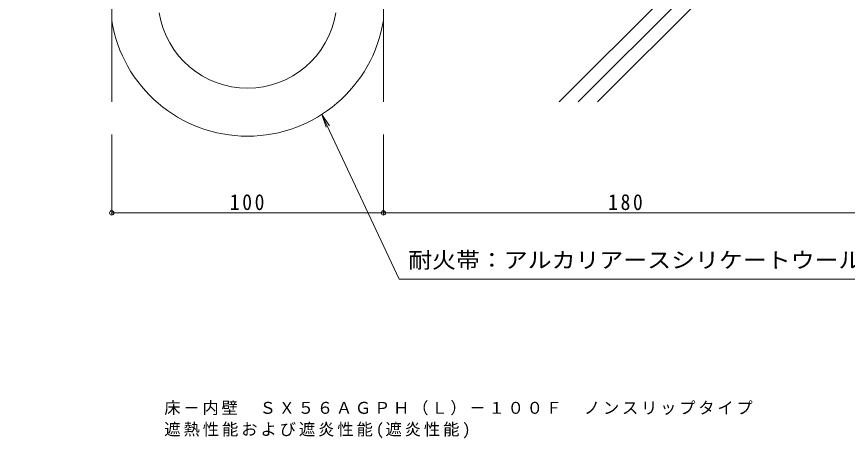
# Model space of a CAD drawing. Units: millimetres at full size, sheet at 1:2; details may follow other scales. Extents: x -278 to 305, y -274 to 185.
# Drawn here: x -221.3 to 84.5, y -273.8 to -118.3 of the extents above; entities that cross this region are included whole.
import ezdxf
from ezdxf.enums import TextEntityAlignment as Align

# ---------------------------------------------------------------- set-up
doc = ezdxf.new("R2010")
doc.units = ezdxf.units.MM
doc.header["$LTSCALE"] = 2
doc.header["$PDMODE"] = 32
doc.header["$PDSIZE"] = 1.6
for name, color, linetype, lineweight in [('D-2', 4, 'Continuous', 9), ('D-3', 6, 'Continuous', 5), ('D-4', 7, 'Continuous', 9), ('D-5', 7, 'Continuous', 9)]:
    doc.layers.add(name, color=color, linetype=linetype, lineweight=lineweight)
doc.styles.add('ＭＳ ゴシック', font='')
doc.styles.get('ＭＳ ゴシック').set_extended_font_data('MS Gothic')

msp = doc.modelspace()

# ---------------------------------------------------------------- linework, layer by layer
at = {"layer": 'D-2'}
msp.add_line((-186.312, -119.679), (-186.312, -65.109), dxfattribs=at)
for radius in [32.905, 50.615]:
    msp.add_arc((-136.312, -111.761), radius, 188.9995, 351.0005, dxfattribs=at)
at = {"layer": 'D-3'}
for p, q in [((-21.633, -149.735), (129.594, 1.491)), ((-14.561, -149.735), (136.665, 1.491)), ((-7.49, -149.735), (143.736, 1.491)), ((-86.312, -149.735), (-86.312, -0.109))]:
    msp.add_line(p, q, dxfattribs=at)
msp.add_lwpolyline([(-221.312, 37.493), (-221.312, -0.11), (-186.312, -0.11), (-186.312, -149.735)], dxfattribs=at)
at = {"layer": 'D-4'}
for p, q in [((-108.977, -154.36), (-107.367, -159.094)), ((-108.977, -154.36), (-106.197, -158.516)), ((-108.953, -154.339), (-80.495, -215.015)), ((188.111, -215.015), (-80.495, -215.015))]:
    msp.add_line(p, q, dxfattribs=at)
at = {"layer": 'D-5'}
for p, q in [((-186.312, -161.751), (-186.312, -191.278)), ((-86.312, -161.751), (-86.312, -191.278)), ((-186.312, -190.678), (93.688, -190.678)), ((-186.312, -190.678), (-186.312, -191.278)), ((-86.312, -190.678), (-86.312, -191.278))]:
    msp.add_line(p, q, dxfattribs=at)
for p in [(-186.312, -190.678), (-86.312, -190.678)]:
    msp.add_point(p, dxfattribs=at)

# ---------------------------------------------------------------- texts
at = {"layer": 'D-4', "color": 2, "style": 'ＭＳ ゴシック', "width": 1.1}
msp.add_text('耐火帯：アルカリアースシリケートウール\u3000ｔ＝２５（１２．５）', height=5.865, dxfattribs=at).set_placement((-77.178, -212.706), align=Align.BOTTOM_LEFT)
at = {"layer": 'D-5', "color": 2, "char_height": 5.865, "attachment_point": 7, "style": 'ＭＳ ゴシック'}
for s, insert in [('\\T1.27;\\W0.9;100', (-142.812, -189.678)), ('\\T1.27;\\W0.9;180', (-3.549, -189.678))]:
    msp.add_mtext(s, dxfattribs=dict(at, insert=insert))
at = {"layer": 'D-5', "char_height": 4.399, "attachment_point": 7, "style": 'ＭＳ ゴシック'}
for s, insert in [('\\T1.17;床－内壁\u3000ＳＸ５６ＡＧＰＨ（Ｌ）－１００Ｆ\u3000ノンスリップタイプ', (-166.956, -265.266)), ('\\T1.18;遮熱性能および遮炎性能(遮炎性能)', (-166.956, -273.754))]:
    msp.add_mtext(s, dxfattribs=dict(at, insert=insert))

doc.saveas('drawing.dxf')
